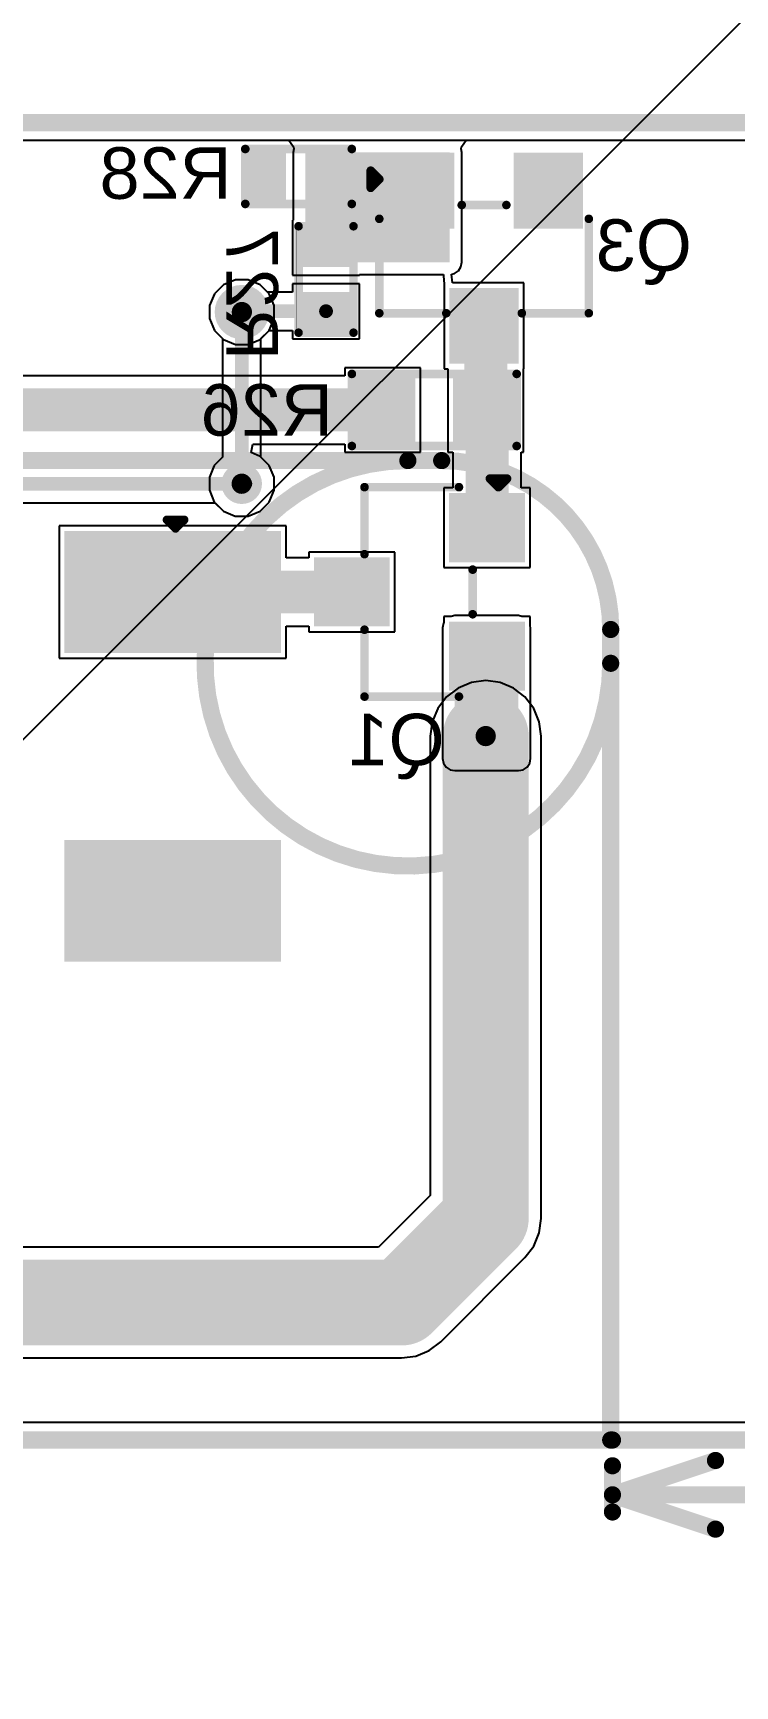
# Model space of a CAD drawing. Header units: inches. Extents: x -3 to 5389, y -3 to 5396.
# Drawn here: x 39.99 to 50.37, y 31.61 to 56.07 of the extents above; entities that cross this region are included whole.
import ezdxf

# ---------------------------------------------------------------- set-up
doc = ezdxf.new("R2010")
doc.units = ezdxf.units.IN
for name, color, linetype in [('Board_Outline', 216, 'Continuous'), ('Bottom Layer', 5, 'Continuous'), ('Bottom Overlay', 54, 'Continuous'), ('Bottom Paste', 16, 'Continuous'), ('Bottom Solder', 6, 'Continuous'), ('Mechanical 1', 6, 'Continuous'), ('Top Layer', 1, 'Continuous'), ('Top Solder', 216, 'Continuous'), ('Via Holes', 16, 'Continuous')]:
    doc.layers.add(name, color=color, linetype=linetype)
doc.styles.add('Arial', font='', dxfattribs={"height": 0.2})
doc.styles.get('Arial').set_extended_font_data('Arial')

msp = doc.modelspace()

# ---------------------------------------------------------------- hatches: boundary and pattern name
at = {"layer": 'Bottom Layer'}
for points in [[(44.021, 52.676), (46.155, 52.676), (46.155, 54.302), (44.021, 54.302)], [(43.678, 54.264), (43.678, 53.629), (43.221, 53.629), (43.221, 54.264)], [(44.618, 54.264), (44.618, 53.629), (44.161, 53.629), (44.161, 54.264)], [(45.303, 54.196), (46.123, 54.196), (46.123, 53.276), (45.303, 53.276)], [(47.203, 54.196), (48.023, 54.196), (48.023, 53.276), (47.203, 53.276)], [(44.008, 53.121), (44.643, 53.121), (44.643, 52.664), (44.008, 52.664)], [(44.008, 52.181), (44.643, 52.181), (44.643, 51.724), (44.008, 51.724)], [(46.253, 52.196), (47.073, 52.196), (47.073, 51.276), (46.253, 51.276)], [(44.784, 50.047), (44.784, 50.936), (45.546, 50.936), (45.546, 50.047)], [(46.308, 50.047), (46.308, 50.936), (47.07, 50.936), (47.07, 50.047)], [(47.168, 49.159), (47.168, 48.339), (46.248, 48.339), (46.248, 49.159)], [(43.558, 46.998), (40.558, 46.998), (40.558, 48.598), (43.558, 48.598)], [(45.168, 48.209), (45.168, 47.389), (44.248, 47.389), (44.248, 48.209)], [(46.231, 45.336), (47.171, 45.336), (47.171, 47.266), (46.231, 47.266)], [(47.168, 47.259), (47.168, 46.439), (46.248, 46.439), (46.248, 47.259)], [(43.558, 42.428), (40.558, 42.428), (40.558, 44.028), (43.558, 44.028)]]:
    msp.add_hatch(color=5, dxfattribs=at).paths.add_polyline_path(points)
h = msp.add_hatch(color=5, dxfattribs=at)
edge = h.paths.add_edge_path()
edge.add_arc((43.081, 51.94), 0.3, 0, 360)
h = msp.add_hatch(color=5, dxfattribs=at)
edge = h.paths.add_edge_path()
edge.add_arc((43.079, 49.4), 0.3, 0, 360)
h = msp.add_hatch(color=5, dxfattribs=at)
edge = h.paths.add_edge_path()
edge.add_arc((46.688, 45.666), 0.3, 0, 360)
at = {"layer": 'Bottom Paste'}
for points in [[(43.678, 54.264), (43.678, 53.629), (43.221, 53.629), (43.221, 54.264)], [(44.618, 54.264), (44.618, 53.629), (44.161, 53.629), (44.161, 54.264)], [(45.303, 54.196), (46.123, 54.196), (46.123, 53.276), (45.303, 53.276)], [(47.203, 54.196), (48.023, 54.196), (48.023, 53.276), (47.203, 53.276)], [(44.008, 53.121), (44.643, 53.121), (44.643, 52.664), (44.008, 52.664)], [(44.008, 52.181), (44.643, 52.181), (44.643, 51.724), (44.008, 51.724)], [(46.253, 52.196), (47.073, 52.196), (47.073, 51.276), (46.253, 51.276)], [(44.784, 50.047), (44.784, 50.936), (45.546, 50.936), (45.546, 50.047)], [(46.308, 50.047), (46.308, 50.936), (47.07, 50.936), (47.07, 50.047)], [(47.168, 49.159), (47.168, 48.339), (46.248, 48.339), (46.248, 49.159)], [(43.558, 46.998), (40.558, 46.998), (40.558, 48.598), (43.558, 48.598)], [(45.168, 48.209), (45.168, 47.389), (44.248, 47.389), (44.248, 48.209)], [(47.168, 47.259), (47.168, 46.439), (46.248, 46.439), (46.248, 47.259)], [(43.558, 42.428), (40.558, 42.428), (40.558, 44.028), (43.558, 44.028)]]:
    msp.add_hatch(color=16, dxfattribs=at).paths.add_polyline_path(points)
at = {"layer": 'Bottom Solder'}
for points in [[(43.733, 54.319), (43.733, 53.574), (43.166, 53.574), (43.166, 54.319)], [(44.673, 54.319), (44.673, 53.574), (44.106, 53.574), (44.106, 54.319)], [(45.202, 54.298), (46.225, 54.298), (46.225, 53.175), (45.202, 53.175)], [(47.102, 54.298), (48.125, 54.298), (48.125, 53.175), (47.102, 53.175)], [(43.953, 53.176), (44.698, 53.176), (44.698, 52.609), (43.953, 52.609)], [(43.953, 52.236), (44.698, 52.236), (44.698, 51.669), (43.953, 51.669)], [(46.152, 52.298), (47.175, 52.298), (47.175, 51.175), (46.152, 51.175)], [(44.682, 49.946), (44.682, 51.038), (45.648, 51.038), (45.648, 49.946)], [(46.206, 49.946), (46.206, 51.038), (47.172, 51.038), (47.172, 49.946)], [(47.269, 49.261), (47.269, 48.238), (46.146, 48.238), (46.146, 49.261)], [(43.66, 46.897), (40.456, 46.897), (40.456, 48.7), (43.66, 48.7)], [(45.269, 48.311), (45.269, 47.288), (44.146, 47.288), (44.146, 48.311)], [(47.269, 47.361), (47.269, 46.338), (46.146, 46.338), (46.146, 47.361)], [(43.66, 42.327), (40.456, 42.327), (40.456, 44.13), (43.66, 44.13)]]:
    msp.add_hatch(color=6, dxfattribs=at).paths.add_polyline_path(points)
h = msp.add_hatch(color=6, dxfattribs=at)
edge = h.paths.add_edge_path()
edge.add_arc((43.081, 51.94), 0.402, 0, 360)
at = {"layer": 'Top Layer'}
h = msp.add_hatch(color=1, dxfattribs=at)
edge = h.paths.add_edge_path()
edge.add_arc((43.081, 51.94), 0.3, 0, 360)
h = msp.add_hatch(color=1, dxfattribs=at)
edge = h.paths.add_edge_path()
edge.add_arc((43.079, 49.4), 0.3, 0, 360)
h = msp.add_hatch(color=1, dxfattribs=at)
edge = h.paths.add_edge_path()
edge.add_arc((46.688, 45.666), 0.3, 0, 360)
at = {"layer": 'Top Solder'}
h = msp.add_hatch(color=216, dxfattribs=at)
edge = h.paths.add_edge_path()
edge.add_arc((43.081, 51.94), 0.402, 0, 360)
at = {"layer": 'Via Holes'}
h = msp.add_hatch(color=7, dxfattribs=at)
edge = h.paths.add_edge_path()
edge.add_arc((43.081, 51.94), 0.15, 0, 360)
h = msp.add_hatch(color=7, dxfattribs=at)
edge = h.paths.add_edge_path()
edge.add_arc((43.079, 49.4), 0.15, 0, 360)
h = msp.add_hatch(color=7, dxfattribs=at)
edge = h.paths.add_edge_path()
edge.add_arc((46.688, 45.666), 0.15, 0, 360)

# ---------------------------------------------------------------- linework, layer by layer
at = {"layer": 'Board_Outline'}
for points in [[(3.762, 54.743, 0.254, 0.254, 0), (56.062, 54.743, 0.254, 0.254, 0)], [(22.037, 35.25, 0.254, 0.254, 0), (48.537, 35.25, 0.254, 0.254, 0)], [(48.562, 35.25, 0.254, 0.254, 0), (58.562, 35.25, 0.254, 0.254, 0)]]:
    msp.add_lwpolyline(points, format="xyseb", dxfattribs=at)
for points in [[(48.473, 35.25, 0.127, 0.127, 1), (48.6, 35.25, 0.127, 0.127, 1)], [(48.499, 35.25, 0.127, 0.127, 1), (48.626, 35.25, 0.127, 0.127, 1)]]:
    msp.add_lwpolyline(points, format="xyseb", close=True, dxfattribs=at)
at = {"layer": 'Bottom Layer'}
for p, q in [((4.021, 54.484), (43.776, 54.484)), ((43.776, 54.484), (43.844, 54.385)), ((43.851, 54.357), (43.84, 54.302)), ((43.84, 54.302), (43.84, 53.299)), ((43.844, 54.385), (43.851, 54.357)), ((46.325, 54.357), (46.332, 54.385)), ((46.336, 54.302), (46.325, 54.357)), ((46.332, 54.385), (46.399, 54.484)), ((46.336, 52.676), (46.336, 54.302)), ((46.399, 54.484), (56.062, 54.484)), ((43.84, 53.299), (43.831, 53.299)), ((43.831, 53.299), (43.831, 52.486)), ((46.283, 52.548), (46.322, 52.607)), ((46.322, 52.607), (46.336, 52.676)), ((42.811, 52.345), (42.676, 52.211)), ((42.986, 52.418), (42.811, 52.345)), ((43.176, 52.418), (42.986, 52.418)), ((43.352, 52.345), (43.176, 52.418)), ((43.46, 52.237), (43.352, 52.345)), ((43.831, 52.486), (44.821, 52.486)), ((44.821, 52.359), (43.831, 52.359)), ((43.831, 52.359), (43.831, 52.237)), ((44.821, 52.486), (44.821, 52.495)), ((44.821, 52.495), (46.06, 52.495)), ((44.821, 51.546), (44.821, 52.359)), ((46.06, 52.495), (46.061, 52.495)), ((46.061, 52.495), (46.064, 52.474)), ((46.064, 52.474), (46.075, 52.352)), ((46.075, 52.352), (46.075, 52.352)), ((46.075, 52.352), (46.075, 52.352)), ((46.075, 52.352), (46.075, 51.098)), ((46.184, 52.501), (46.188, 52.502)), ((46.197, 52.374), (46.184, 52.501)), ((46.188, 52.502), (46.224, 52.509)), ((46.202, 52.374), (46.197, 52.374)), ((47.251, 52.374), (46.202, 52.374)), ((46.224, 52.509), (46.283, 52.548)), ((47.251, 51.098), (47.251, 52.374)), ((42.676, 52.211), (42.604, 52.035)), ((43.831, 52.237), (43.46, 52.237)), ((42.604, 52.035), (42.604, 51.845)), ((42.604, 51.845), (42.676, 51.669)), ((42.676, 51.669), (42.811, 51.535)), ((43.352, 51.535), (43.485, 51.668)), ((43.485, 51.668), (43.831, 51.668)), ((43.831, 51.668), (43.831, 51.546)), ((42.811, 51.535), (42.986, 51.462)), ((42.986, 51.462), (43.176, 51.462)), ((43.176, 51.462), (43.352, 51.535)), ((43.831, 51.546), (44.821, 51.546)), ((44.606, 50.997), (31.731, 50.997)), ((45.724, 51.114), (44.606, 51.114)), ((44.606, 51.114), (44.606, 50.997)), ((45.724, 49.869), (45.724, 51.114)), ((46.075, 51.098), (46.13, 51.098)), ((46.13, 51.098), (46.13, 49.869)), ((47.248, 49.869), (47.248, 51.098)), ((47.248, 51.098), (47.251, 51.098)), ((43.218, 49.86), (43.243, 49.987)), ((43.243, 49.987), (44.606, 49.987)), ((44.606, 49.987), (44.606, 49.869)), ((43.35, 49.805), (43.218, 49.86)), ((43.484, 49.671), (43.35, 49.805)), ((43.557, 49.495), (43.484, 49.671)), ((44.606, 49.869), (45.724, 49.869)), ((46.13, 49.869), (46.203, 49.869)), ((46.203, 49.869), (46.203, 49.337)), ((47.213, 49.337), (47.213, 49.869)), ((47.213, 49.869), (47.248, 49.869)), ((43.557, 49.305), (43.557, 49.495)), ((43.484, 49.129), (43.557, 49.305)), ((46.203, 49.337), (46.07, 49.337)), ((46.07, 49.337), (46.07, 48.161)), ((47.346, 49.337), (47.213, 49.337)), ((47.346, 48.161), (47.346, 49.337)), ((27.826, 49.115), (42.688, 49.115)), ((42.688, 49.115), (42.808, 48.995)), ((42.808, 48.995), (42.984, 48.922)), ((42.984, 48.922), (43.174, 48.922)), ((43.174, 48.922), (43.35, 48.995)), ((43.35, 48.995), (43.484, 49.129)), ((43.736, 48.776), (40.38, 48.776)), ((40.38, 48.776), (40.38, 46.82)), ((43.736, 48.303), (43.736, 48.776)), ((44.07, 48.303), (43.736, 48.303)), ((45.346, 48.387), (44.07, 48.387)), ((44.07, 48.387), (44.07, 48.303)), ((45.346, 47.211), (45.346, 48.387)), ((46.07, 48.161), (47.346, 48.161)), ((46.231, 47.448), (46.178, 47.437)), ((47.171, 47.448), (46.231, 47.448)), ((47.224, 47.437), (47.171, 47.448)), ((43.736, 46.82), (43.736, 47.293)), ((43.736, 47.293), (44.07, 47.293)), ((44.07, 47.293), (44.07, 47.211)), ((44.07, 47.211), (45.346, 47.211)), ((46.063, 47.336), (46.05, 47.266)), ((46.05, 47.266), (46.05, 45.336)), ((46.07, 47.345), (46.063, 47.336)), ((46.178, 47.437), (46.07, 47.437)), ((46.07, 47.437), (46.07, 47.345)), ((47.346, 47.437), (47.224, 47.437)), ((47.346, 47.298), (47.346, 47.437)), ((47.352, 47.266), (47.346, 47.298)), ((47.352, 45.336), (47.352, 47.266)), ((40.38, 46.82), (43.736, 46.82)), ((46.05, 45.336), (46.063, 45.266)), ((46.063, 45.266), (46.103, 45.208)), ((47.299, 45.208), (47.338, 45.266)), ((47.338, 45.266), (47.352, 45.336)), ((46.103, 45.208), (46.162, 45.168)), ((46.162, 45.168), (46.231, 45.155)), ((46.231, 45.155), (47.171, 45.155)), ((47.171, 45.155), (47.24, 45.168)), ((47.24, 45.168), (47.299, 45.208)), ((58.303, 35.509), (22.037, 35.509))]:
    msp.add_line(p, q, dxfattribs=at)
for points in [[(43.081, 51.94, 0.203, 0.203, 0), (43.094, 51.953, 0.203, 0.203, 0)], [(43.094, 51.953, 0.203, 0.203, 0), (44.326, 51.953, 0.203, 0.203, 0)], [(46.637, 51.762, 0.635, 0.635, 0), (46.689, 51.71, 0.635, 0.635, 0)], [(46.689, 50.492, 0.635, 0.635, 0), (46.689, 51.71, 0.635, 0.635, 0)], [(28.832, 50.492, 0.635, 0.635, 0), (45.165, 50.492, 0.635, 0.635, 0)], [(46.689, 50.492, 0.635, 0.635, 0), (46.708, 50.473, 0.635, 0.635, 0)], [(46.708, 48.749, 0.635, 0.635, 0), (46.708, 50.473, 0.635, 0.635, 0)], [(27.435, 49.4, 0.203, 0.203, 0), (43.079, 49.4, 0.203, 0.203, 0)], [(43.079, 49.4, 0.203, 0.203, 0), (43.132, 49.4, 0.203, 0.203, 0)], [(42.058, 47.798, 0.635, 0.635, 0), (44.707, 47.798, 0.635, 0.635, 0)], [(44.707, 47.798, 0.635, 0.635, 0), (44.708, 47.799, 0.635, 0.635, 0)]]:
    msp.add_lwpolyline(points, format="xyseb", dxfattribs=at)
for points in [[(43.031, 51.94, 0.102, 0.102, 1), (43.132, 51.94, 0.102, 0.102, 1)], [(43.043, 51.953, 0.102, 0.102, 1), (43.145, 51.953, 0.102, 0.102, 1)], [(43.043, 51.953, 0.102, 0.102, 1), (43.145, 51.953, 0.102, 0.102, 1)], [(44.275, 51.953, 0.102, 0.102, 1), (44.377, 51.953, 0.102, 0.102, 1)], [(46.479, 51.762, 0.318, 0.318, 1), (46.796, 51.762, 0.318, 0.318, 1)], [(46.53, 51.71, 0.318, 0.318, 1), (46.848, 51.71, 0.318, 0.318, 1)], [(46.53, 51.71, 0.318, 0.318, 1), (46.848, 51.71, 0.318, 0.318, 1)], [(45.006, 50.492, 0.318, 0.318, 1), (45.324, 50.492, 0.318, 0.318, 1)], [(46.53, 50.492, 0.318, 0.318, 1), (46.848, 50.492, 0.318, 0.318, 1)], [(46.53, 50.492, 0.318, 0.318, 1), (46.848, 50.492, 0.318, 0.318, 1)], [(46.549, 50.473, 0.318, 0.318, 1), (46.867, 50.473, 0.318, 0.318, 1)], [(46.549, 50.473, 0.318, 0.318, 1), (46.867, 50.473, 0.318, 0.318, 1)], [(43.028, 49.4, 0.102, 0.102, 1), (43.13, 49.4, 0.102, 0.102, 1)], [(43.028, 49.4, 0.102, 0.102, 1), (43.13, 49.4, 0.102, 0.102, 1)], [(43.081, 49.4, 0.102, 0.102, 1), (43.183, 49.4, 0.102, 0.102, 1)], [(46.549, 48.749, 0.318, 0.318, 1), (46.867, 48.749, 0.318, 0.318, 1)], [(41.899, 47.798, 0.318, 0.318, 1), (42.217, 47.798, 0.318, 0.318, 1)], [(44.548, 47.798, 0.318, 0.318, 1), (44.866, 47.798, 0.318, 0.318, 1)], [(44.548, 47.798, 0.318, 0.318, 1), (44.866, 47.798, 0.318, 0.318, 1)], [(44.549, 47.799, 0.318, 0.318, 1), (44.867, 47.799, 0.318, 0.318, 1)]]:
    msp.add_lwpolyline(points, format="xyseb", close=True, dxfattribs=at)
at = {"layer": 'Bottom Overlay'}
for points in [[(43.132, 53.54, 0.127, 0.127, 0), (43.132, 54.353, 0.127, 0.127, 0)], [(43.132, 54.353, 0.127, 0.127, 0), (44.707, 54.353, 0.127, 0.127, 0)], [(43.107, 54.378, 0.00323, 0.00323, 0), (44.732, 54.378, 0.00323, 0.00323, 0)], [(44.707, 53.54, 0.127, 0.127, 0), (44.707, 54.353, 0.127, 0.127, 0)], [(44.987, 53.778, 0.127, 0.127, 0), (44.987, 54.032, 0.127, 0.127, 0)], [(44.987, 54.032, 0.127, 0.127, 0), (45.114, 53.905, 0.127, 0.127, 0)], [(44.987, 53.778, 0.127, 0.127, 0), (45.114, 53.905, 0.127, 0.127, 0)], [(43.132, 53.54, 0.127, 0.127, 0), (44.707, 53.54, 0.127, 0.127, 0)], [(46.333, 53.524, 0.127, 0.127, 0), (46.993, 53.524, 0.127, 0.127, 0)], [(45.114, 51.923, 0.127, 0.127, 0), (45.114, 53.32, 0.127, 0.127, 0)], [(48.213, 51.923, 0.127, 0.127, 0), (48.213, 53.32, 0.127, 0.127, 0)], [(43.92, 53.21, 0.127, 0.127, 0), (44.732, 53.21, 0.127, 0.127, 0)], [(43.92, 51.635, 0.127, 0.127, 0), (43.92, 53.21, 0.127, 0.127, 0)], [(43.894, 51.61, 0.00323, 0.00323, 0), (43.894, 53.235, 0.00323, 0.00323, 0)], [(44.732, 51.635, 0.127, 0.127, 0), (44.732, 53.21, 0.127, 0.127, 0)], [(45.114, 51.923, 0.127, 0.127, 0), (46.104, 51.923, 0.127, 0.127, 0)], [(47.222, 51.923, 0.127, 0.127, 0), (48.213, 51.923, 0.127, 0.127, 0)], [(43.92, 51.635, 0.127, 0.127, 0), (44.732, 51.635, 0.127, 0.127, 0)], [(44.708, 51.025, 0.127, 0.127, 0), (47.146, 51.025, 0.127, 0.127, 0)], [(44.708, 49.958, 0.127, 0.127, 0), (44.708, 51.025, 0.127, 0.127, 0)], [(47.146, 49.958, 0.127, 0.127, 0), (47.146, 51.025, 0.127, 0.127, 0)], [(44.708, 49.958, 0.127, 0.127, 0), (47.146, 49.958, 0.127, 0.127, 0)], [(44.895, 49.349, 0.127, 0.127, 0), (46.292, 49.349, 0.127, 0.127, 0)], [(44.895, 48.358, 0.127, 0.127, 0), (44.895, 49.349, 0.127, 0.127, 0)], [(46.749, 49.476, 0.127, 0.127, 0), (46.876, 49.349, 0.127, 0.127, 0)], [(46.749, 49.476, 0.127, 0.127, 0), (47.003, 49.476, 0.127, 0.127, 0)], [(46.876, 49.349, 0.127, 0.127, 0), (47.003, 49.476, 0.127, 0.127, 0)], [(41.973, 48.866, 0.127, 0.127, 0), (42.1, 48.739, 0.127, 0.127, 0)], [(41.973, 48.866, 0.127, 0.127, 0), (42.227, 48.866, 0.127, 0.127, 0)], [(42.1, 48.739, 0.127, 0.127, 0), (42.227, 48.866, 0.127, 0.127, 0)], [(46.495, 47.469, 0.127, 0.127, 0), (46.495, 48.129, 0.127, 0.127, 0)], [(44.895, 46.25, 0.127, 0.127, 0), (44.895, 47.24, 0.127, 0.127, 0)], [(44.895, 46.25, 0.127, 0.127, 0), (46.292, 46.25, 0.127, 0.127, 0)]]:
    msp.add_lwpolyline(points, format="xyseb", dxfattribs=at)
for points in [[(43.1, 54.353, 0.0635, 0.0635, 1), (43.164, 54.353, 0.0635, 0.0635, 1)], [(43.1, 54.353, 0.0635, 0.0635, 1), (43.164, 54.353, 0.0635, 0.0635, 1)], [(43.106, 54.378, 0.00161, 0.00161, 1), (43.108, 54.378, 0.00161, 0.00161, 1)], [(44.675, 54.353, 0.0635, 0.0635, 1), (44.739, 54.353, 0.0635, 0.0635, 1)], [(44.675, 54.353, 0.0635, 0.0635, 1), (44.739, 54.353, 0.0635, 0.0635, 1)], [(44.732, 54.378, 0.00161, 0.00161, 1), (44.733, 54.378, 0.00161, 0.00161, 1)], [(44.955, 54.032, 0.0635, 0.0635, 1), (45.019, 54.032, 0.0635, 0.0635, 1)], [(44.955, 54.032, 0.0635, 0.0635, 1), (45.019, 54.032, 0.0635, 0.0635, 1)], [(44.955, 53.778, 0.0635, 0.0635, 1), (45.019, 53.778, 0.0635, 0.0635, 1)], [(44.955, 53.778, 0.0635, 0.0635, 1), (45.019, 53.778, 0.0635, 0.0635, 1)], [(45.082, 53.905, 0.0635, 0.0635, 1), (45.146, 53.905, 0.0635, 0.0635, 1)], [(45.082, 53.905, 0.0635, 0.0635, 1), (45.146, 53.905, 0.0635, 0.0635, 1)], [(43.1, 53.54, 0.0635, 0.0635, 1), (43.164, 53.54, 0.0635, 0.0635, 1)], [(43.1, 53.54, 0.0635, 0.0635, 1), (43.164, 53.54, 0.0635, 0.0635, 1)], [(44.675, 53.54, 0.0635, 0.0635, 1), (44.739, 53.54, 0.0635, 0.0635, 1)], [(44.675, 53.54, 0.0635, 0.0635, 1), (44.739, 53.54, 0.0635, 0.0635, 1)], [(46.301, 53.524, 0.0635, 0.0635, 1), (46.365, 53.524, 0.0635, 0.0635, 1)], [(46.962, 53.524, 0.0635, 0.0635, 1), (47.025, 53.524, 0.0635, 0.0635, 1)], [(45.082, 53.32, 0.0635, 0.0635, 1), (45.146, 53.32, 0.0635, 0.0635, 1)], [(48.181, 53.32, 0.0635, 0.0635, 1), (48.244, 53.32, 0.0635, 0.0635, 1)], [(43.888, 53.21, 0.0635, 0.0635, 1), (43.951, 53.21, 0.0635, 0.0635, 1)], [(43.888, 53.21, 0.0635, 0.0635, 1), (43.951, 53.21, 0.0635, 0.0635, 1)], [(43.893, 53.235, 0.00161, 0.00161, 1), (43.895, 53.235, 0.00161, 0.00161, 1)], [(44.701, 53.21, 0.0635, 0.0635, 1), (44.764, 53.21, 0.0635, 0.0635, 1)], [(44.701, 53.21, 0.0635, 0.0635, 1), (44.764, 53.21, 0.0635, 0.0635, 1)], [(45.082, 51.923, 0.0635, 0.0635, 1), (45.146, 51.923, 0.0635, 0.0635, 1)], [(45.082, 51.923, 0.0635, 0.0635, 1), (45.146, 51.923, 0.0635, 0.0635, 1)], [(46.073, 51.923, 0.0635, 0.0635, 1), (46.136, 51.923, 0.0635, 0.0635, 1)], [(47.19, 51.923, 0.0635, 0.0635, 1), (47.254, 51.923, 0.0635, 0.0635, 1)], [(48.181, 51.923, 0.0635, 0.0635, 1), (48.244, 51.923, 0.0635, 0.0635, 1)], [(48.181, 51.923, 0.0635, 0.0635, 1), (48.244, 51.923, 0.0635, 0.0635, 1)], [(43.888, 51.635, 0.0635, 0.0635, 1), (43.951, 51.635, 0.0635, 0.0635, 1)], [(43.888, 51.635, 0.0635, 0.0635, 1), (43.951, 51.635, 0.0635, 0.0635, 1)], [(43.893, 51.61, 0.00161, 0.00161, 1), (43.895, 51.61, 0.00161, 0.00161, 1)], [(44.701, 51.635, 0.0635, 0.0635, 1), (44.764, 51.635, 0.0635, 0.0635, 1)], [(44.701, 51.635, 0.0635, 0.0635, 1), (44.764, 51.635, 0.0635, 0.0635, 1)], [(44.676, 51.025, 0.0635, 0.0635, 1), (44.74, 51.025, 0.0635, 0.0635, 1)], [(44.676, 51.025, 0.0635, 0.0635, 1), (44.74, 51.025, 0.0635, 0.0635, 1)], [(47.114, 51.025, 0.0635, 0.0635, 1), (47.178, 51.025, 0.0635, 0.0635, 1)], [(47.114, 51.025, 0.0635, 0.0635, 1), (47.178, 51.025, 0.0635, 0.0635, 1)], [(44.676, 49.958, 0.0635, 0.0635, 1), (44.74, 49.958, 0.0635, 0.0635, 1)], [(44.676, 49.958, 0.0635, 0.0635, 1), (44.74, 49.958, 0.0635, 0.0635, 1)], [(47.114, 49.958, 0.0635, 0.0635, 1), (47.178, 49.958, 0.0635, 0.0635, 1)], [(47.114, 49.958, 0.0635, 0.0635, 1), (47.178, 49.958, 0.0635, 0.0635, 1)], [(44.863, 49.349, 0.0635, 0.0635, 1), (44.927, 49.349, 0.0635, 0.0635, 1)], [(44.863, 49.349, 0.0635, 0.0635, 1), (44.927, 49.349, 0.0635, 0.0635, 1)], [(46.26, 49.349, 0.0635, 0.0635, 1), (46.324, 49.349, 0.0635, 0.0635, 1)], [(46.717, 49.476, 0.0635, 0.0635, 1), (46.781, 49.476, 0.0635, 0.0635, 1)], [(46.717, 49.476, 0.0635, 0.0635, 1), (46.781, 49.476, 0.0635, 0.0635, 1)], [(46.844, 49.349, 0.0635, 0.0635, 1), (46.908, 49.349, 0.0635, 0.0635, 1)], [(46.844, 49.349, 0.0635, 0.0635, 1), (46.908, 49.349, 0.0635, 0.0635, 1)], [(46.971, 49.476, 0.0635, 0.0635, 1), (47.035, 49.476, 0.0635, 0.0635, 1)], [(46.971, 49.476, 0.0635, 0.0635, 1), (47.035, 49.476, 0.0635, 0.0635, 1)], [(41.941, 48.866, 0.0635, 0.0635, 1), (42.005, 48.866, 0.0635, 0.0635, 1)], [(41.941, 48.866, 0.0635, 0.0635, 1), (42.005, 48.866, 0.0635, 0.0635, 1)], [(42.195, 48.866, 0.0635, 0.0635, 1), (42.259, 48.866, 0.0635, 0.0635, 1)], [(42.195, 48.866, 0.0635, 0.0635, 1), (42.259, 48.866, 0.0635, 0.0635, 1)], [(42.068, 48.739, 0.0635, 0.0635, 1), (42.132, 48.739, 0.0635, 0.0635, 1)], [(42.068, 48.739, 0.0635, 0.0635, 1), (42.132, 48.739, 0.0635, 0.0635, 1)], [(44.863, 48.358, 0.0635, 0.0635, 1), (44.927, 48.358, 0.0635, 0.0635, 1)], [(46.463, 48.129, 0.0635, 0.0635, 1), (46.527, 48.129, 0.0635, 0.0635, 1)], [(46.463, 47.469, 0.0635, 0.0635, 1), (46.527, 47.469, 0.0635, 0.0635, 1)], [(44.863, 47.24, 0.0635, 0.0635, 1), (44.927, 47.24, 0.0635, 0.0635, 1)], [(44.863, 46.25, 0.0635, 0.0635, 1), (44.927, 46.25, 0.0635, 0.0635, 1)], [(44.863, 46.25, 0.0635, 0.0635, 1), (44.927, 46.25, 0.0635, 0.0635, 1)], [(46.26, 46.25, 0.0635, 0.0635, 1), (46.324, 46.25, 0.0635, 0.0635, 1)]]:
    msp.add_lwpolyline(points, format="xyseb", close=True, dxfattribs=at)
at = {"layer": 'Bottom Solder'}
msp.add_line((10.006, 15.772), (5388.927, 5395.525), dxfattribs=at)
at = {"layer": 'Mechanical 1'}
for points in [[(3.737, 49.743, 0.254, 0.254, 0), (46.037, 49.743, 0.254, 0.254, 0)], [(48.537, 46.743, 0.254, 0.254, -2.414214), (45.537, 49.743, 0.254, 0.254, 0)], [(46.037, 49.743, 0.254, 0.254, -0.414214), (48.537, 47.243, 0.254, 0.254, 0)], [(48.537, 35.25, 0.254, 0.254, 0), (48.537, 47.243, 0.254, 0.254, 0)], [(22.062, 35.25, 0.254, 0.254, 0), (48.562, 35.25, 0.254, 0.254, 0)], [(48.562, 34.439, 0.254, 0.254, 0), (50.086, 34.947, 0.254, 0.254, 0)], [(48.562, 34.185, 0.254, 0.254, 0), (48.562, 34.869, 0.254, 0.254, 0)], [(48.562, 34.439, 0.254, 0.254, 0), (50.086, 33.931, 0.254, 0.254, 0)], [(48.562, 34.439, 0.254, 0.254, 0), (53.562, 34.439, 0.254, 0.254, 0)]]:
    msp.add_lwpolyline(points, format="xyseb", dxfattribs=at)
for points in [[(45.473, 49.743, 0.127, 0.127, 1), (45.6, 49.743, 0.127, 0.127, 1)], [(45.973, 49.743, 0.127, 0.127, 1), (46.1, 49.743, 0.127, 0.127, 1)], [(45.973, 49.743, 0.127, 0.127, 1), (46.1, 49.743, 0.127, 0.127, 1)], [(48.473, 47.243, 0.127, 0.127, 1), (48.6, 47.243, 0.127, 0.127, 1)], [(48.473, 47.243, 0.127, 0.127, 1), (48.6, 47.243, 0.127, 0.127, 1)], [(48.473, 46.743, 0.127, 0.127, 1), (48.6, 46.743, 0.127, 0.127, 1)], [(48.473, 35.25, 0.127, 0.127, 1), (48.6, 35.25, 0.127, 0.127, 1)], [(48.499, 35.25, 0.127, 0.127, 1), (48.626, 35.25, 0.127, 0.127, 1)], [(48.499, 34.869, 0.127, 0.127, 1), (48.626, 34.869, 0.127, 0.127, 1)], [(50.023, 34.947, 0.127, 0.127, 1), (50.15, 34.947, 0.127, 0.127, 1)], [(48.499, 34.439, 0.127, 0.127, 1), (48.626, 34.439, 0.127, 0.127, 1)], [(48.499, 34.439, 0.127, 0.127, 1), (48.626, 34.439, 0.127, 0.127, 1)], [(48.499, 34.439, 0.127, 0.127, 1), (48.626, 34.439, 0.127, 0.127, 1)], [(48.499, 34.185, 0.127, 0.127, 1), (48.626, 34.185, 0.127, 0.127, 1)], [(50.023, 33.931, 0.127, 0.127, 1), (50.15, 33.931, 0.127, 0.127, 1)]]:
    msp.add_lwpolyline(points, format="xyseb", close=True, dxfattribs=at)
at = {"layer": 'Top Layer'}
for p, q in [((4.021, 54.484), (56.062, 54.484)), ((42.811, 52.345), (42.676, 52.211)), ((42.986, 52.418), (42.811, 52.345)), ((43.176, 52.418), (42.986, 52.418)), ((43.352, 52.345), (43.176, 52.418)), ((43.486, 52.211), (43.352, 52.345)), ((42.676, 52.211), (42.604, 52.035)), ((43.559, 52.035), (43.486, 52.211)), ((42.604, 52.035), (42.604, 51.845)), ((43.559, 51.845), (43.559, 52.035)), ((42.604, 51.845), (42.676, 51.669)), ((42.676, 51.669), (42.794, 51.551)), ((43.364, 51.547), (43.486, 51.669)), ((43.486, 51.669), (43.559, 51.845)), ((42.794, 51.551), (42.794, 49.791)), ((43.364, 49.791), (43.364, 51.547)), ((42.674, 49.671), (42.601, 49.495)), ((42.794, 49.791), (42.674, 49.671)), ((43.484, 49.671), (43.364, 49.791)), ((43.557, 49.495), (43.484, 49.671)), ((42.601, 49.495), (42.601, 49.305)), ((43.557, 49.305), (43.557, 49.495)), ((42.601, 49.305), (42.674, 49.129)), ((43.484, 49.129), (43.557, 49.305)), ((42.674, 49.129), (42.808, 48.995)), ((42.808, 48.995), (42.984, 48.922)), ((42.984, 48.922), (43.174, 48.922)), ((43.174, 48.922), (43.35, 48.995)), ((43.35, 48.995), (43.484, 49.129)), ((46.688, 46.486), (46.476, 46.458)), ((46.9, 46.458), (46.688, 46.486)), ((46.108, 46.246), (45.978, 46.076)), ((46.278, 46.376), (46.108, 46.246)), ((46.476, 46.458), (46.278, 46.376)), ((47.098, 46.376), (46.9, 46.458)), ((47.268, 46.246), (47.098, 46.376)), ((47.398, 46.076), (47.268, 46.246)), ((45.978, 46.076), (45.896, 45.878)), ((47.48, 45.878), (47.398, 46.076)), ((45.896, 45.878), (45.868, 45.666)), ((47.508, 45.666), (47.48, 45.878)), ((45.868, 45.666), (45.868, 38.868)), ((47.508, 38.529), (47.508, 45.666)), ((45.868, 38.868), (45.104, 38.104)), ((47.48, 38.316), (47.508, 38.529)), ((47.398, 38.119), (47.48, 38.316)), ((45.104, 38.104), (21.771, 38.104)), ((46.023, 36.704), (47.268, 37.949)), ((47.268, 37.949), (47.398, 38.119)), ((45.853, 36.574), (46.023, 36.704)), ((22.11, 36.464), (45.444, 36.464)), ((45.444, 36.464), (45.656, 36.492)), ((45.656, 36.492), (45.853, 36.574)), ((58.303, 35.509), (22.037, 35.509))]:
    msp.add_line(p, q, dxfattribs=at)
for points in [[(43.079, 51.912, 0.203, 0.203, 0), (43.081, 51.914, 0.203, 0.203, 0)], [(43.079, 49.4, 0.203, 0.203, 0), (43.079, 51.912, 0.203, 0.203, 0)], [(43.081, 51.914, 0.203, 0.203, 0), (43.081, 51.94, 0.203, 0.203, 0)], [(46.688, 38.529, 1.27, 1.27, 0), (46.688, 45.666, 1.27, 1.27, 0)], [(45.444, 37.284, 1.27, 1.27, 0), (46.688, 38.529, 1.27, 1.27, 0)], [(21.771, 37.284, 1.27, 1.27, 0), (45.444, 37.284, 1.27, 1.27, 0)]]:
    msp.add_lwpolyline(points, format="xyseb", dxfattribs=at)
for points in [[(43.028, 51.912, 0.102, 0.102, 1), (43.13, 51.912, 0.102, 0.102, 1)], [(43.028, 51.912, 0.102, 0.102, 1), (43.13, 51.912, 0.102, 0.102, 1)], [(43.031, 51.94, 0.102, 0.102, 1), (43.132, 51.94, 0.102, 0.102, 1)], [(43.031, 51.914, 0.102, 0.102, 1), (43.132, 51.914, 0.102, 0.102, 1)], [(43.031, 51.914, 0.102, 0.102, 1), (43.132, 51.914, 0.102, 0.102, 1)], [(43.028, 49.4, 0.102, 0.102, 1), (43.13, 49.4, 0.102, 0.102, 1)], [(46.371, 45.666, 0.635, 0.635, 1), (47.006, 45.666, 0.635, 0.635, 1)], [(46.371, 38.529, 0.635, 0.635, 1), (47.006, 38.529, 0.635, 0.635, 1)], [(46.371, 38.529, 0.635, 0.635, 1), (47.006, 38.529, 0.635, 0.635, 1)], [(45.126, 37.284, 0.635, 0.635, 1), (45.761, 37.284, 0.635, 0.635, 1)], [(45.126, 37.284, 0.635, 0.635, 1), (45.761, 37.284, 0.635, 0.635, 1)]]:
    msp.add_lwpolyline(points, format="xyseb", close=True, dxfattribs=at)

# ---------------------------------------------------------------- texts
at = {"layer": 'Bottom Overlay', "style": 'Arial', "text_generation_flag": 2}
for s, p in [('R28', (42.929, 53.616)), ('Q3', (49.736, 52.55)), ('R26', (44.428, 50.111)), ('Q1', (46.079, 45.234))]:
    msp.add_text(s, height=0.762, dxfattribs=at).set_placement(p)
msp.add_text('R27', height=0.762, rotation=270, dxfattribs=at).set_placement((42.853, 51.229))

doc.saveas('drawing.dxf')
